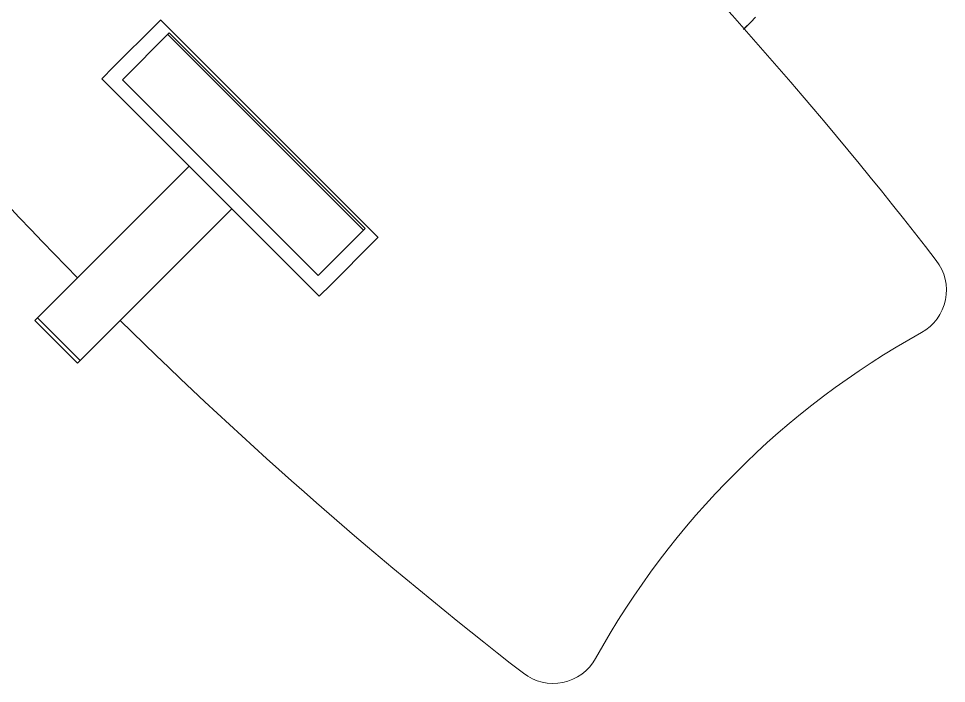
# Model space of a CAD drawing. Header units: millimetres. Extents: x 155920 to 295199, y -4084 to 97293.
# Drawn here: x 185743 to 186893, y 24083 to 24907 of the extents above; entities that cross this region are included whole.
import ezdxf

# ---------------------------------------------------------------- set-up
doc = ezdxf.new("R2010")
doc.units = ezdxf.units.MM
doc.header["$MEASUREMENT"] = 0
doc.layers.add('G-IMPT', color=8, linetype='CONTINUOUS', lineweight=9)
doc.layers.add('I-FURN', color=8, linetype='CONTINUOUS', lineweight=9)

msp = doc.modelspace()

# ---------------------------------------------------------------- linework, layer by layer
at = {"layer": 'G-IMPT'}
for p, q in [((186650.1, 24902.2), (186655.9, 24908.3)), ((186650.1, 24902.2), (186641, 24893.1)), ((186650.1, 24902.2), (186641, 24893.2)), ((186641.1, 24893.1), (186642.5, 24894.5)), ((186650.1, 24902.2), (186642.5, 24894.5))]:
    msp.add_line(p, q, dxfattribs=at)
at = {"layer": 'I-FURN'}
for p, q in [((185855.7, 24841.6), (185918.7, 24904.7)), ((185918.7, 24904.7), (185918.9, 24904.8)), ((186188.3, 24635.4), (185918.9, 24904.8)), ((185871.6, 24830.6), (185929.7, 24888.7)), ((186170.4, 24644.4), (185927.9, 24886.9)), ((185929.7, 24888.7), (186172.2, 24646.3)), ((185846, 24831.9), (185850.9, 24836.9)), ((185850.9, 24836.9), (185855.7, 24841.6)), ((186115.4, 24562.5), (185846, 24831.9)), ((186114.1, 24588.2), (185871.6, 24830.6)), ((185766.3, 24535.9), (185954.2, 24723.7)), ((186007.2, 24670.7), (185819.3, 24482.8)), ((186172.2, 24646.3), (186114.1, 24588.2)), ((186188.2, 24635.3), (186125.1, 24572.2)), ((186188.3, 24635.4), (186188.2, 24635.3)), ((186125.1, 24572.2), (186120.3, 24567.5)), ((186120.3, 24567.5), (186115.4, 24562.5)), ((185763.1, 24532.6), (185766.3, 24535.9)), ((185766.3, 24535.9), (185819.3, 24482.8)), ((185763.1, 24532.6), (185816.1, 24479.6)), ((185819.3, 24482.8), (185816.1, 24479.6))]:
    msp.add_line(p, q, dxfattribs=at)
for centre, radius, start, end in [((182494.3, 21210.9), 5546.8, 37.7512, 52.2488), ((189764.5, 28481.1), 5546.8, 217.7512, 224.6125), ((186832.6, 24570.1), 60, 299.0349, 37.7512), ((189764.5, 28481.1), 5546.8, 225.3875, 232.2488), ((187365.8, 23609.6), 1038.5, 119.0349, 150.9651), ((186405.3, 24142.8), 60, 232.2488, 330.9651)]:
    msp.add_arc(centre, radius, start, end, dxfattribs=at)

doc.saveas('drawing.dxf')
